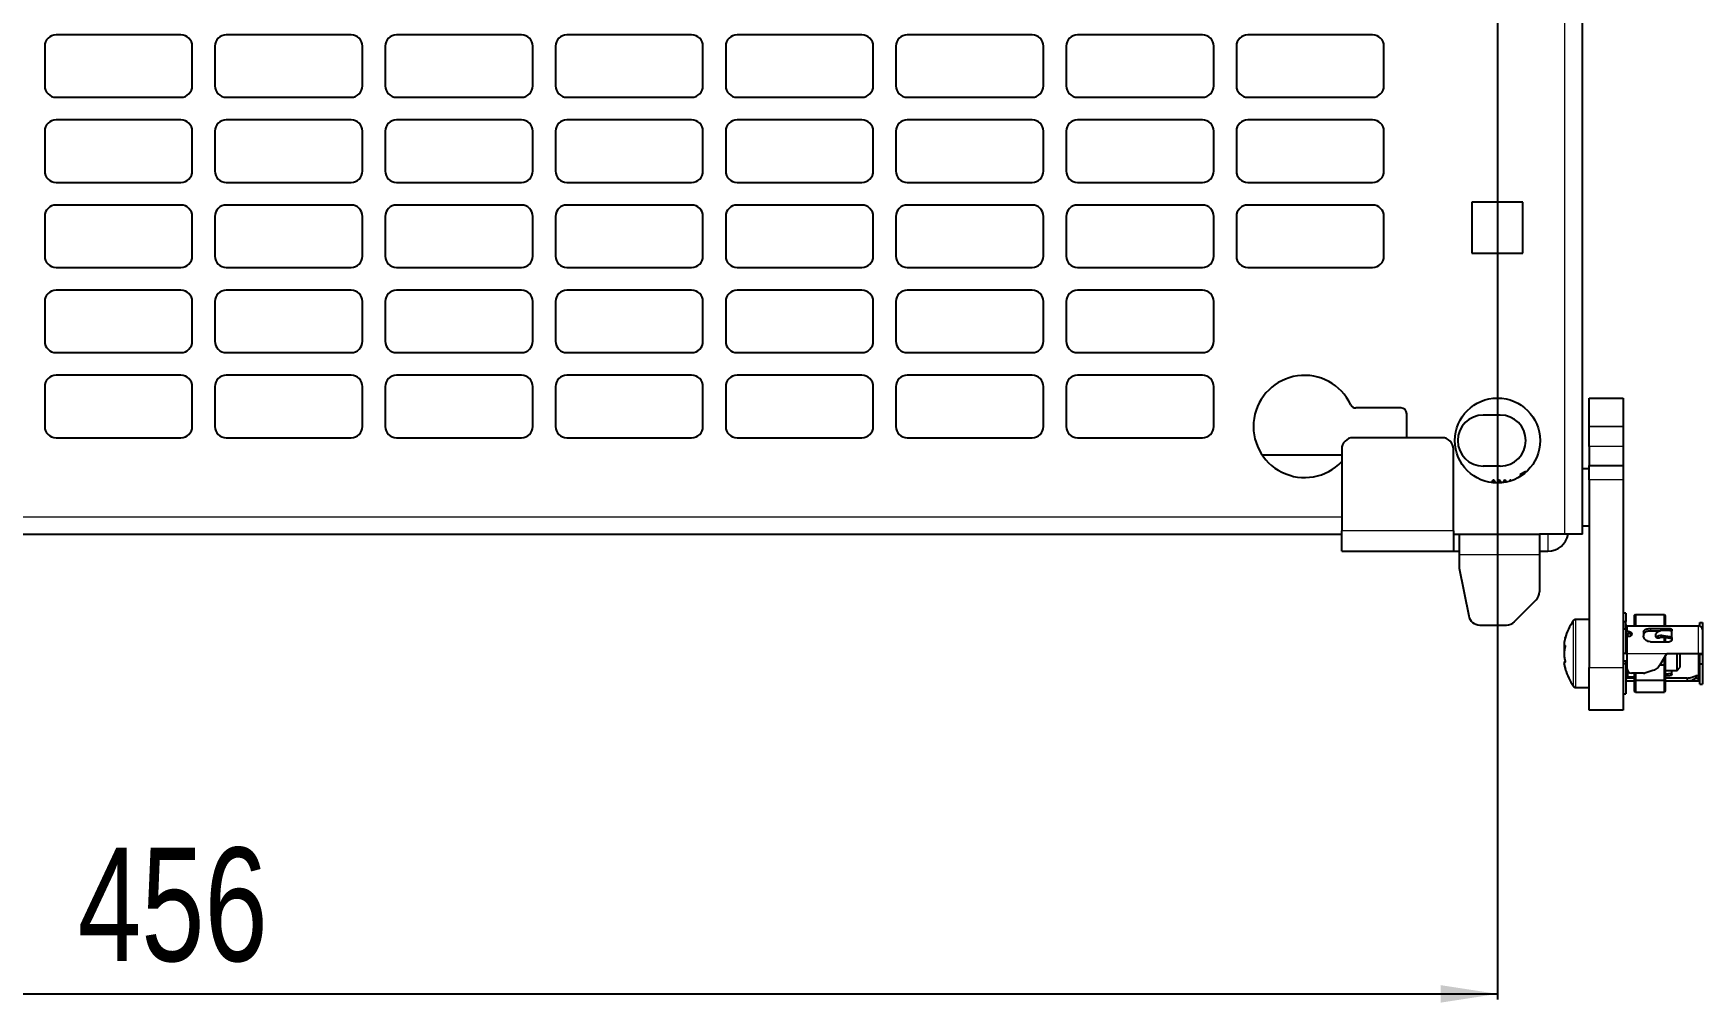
# Model space of a CAD drawing. Header units: millimetres. Extents: x -615 to 971, y 528 to 2003.
# Drawn here: x -297.1 to -2.9, y 675.9 to 846.7 of the extents above; entities that cross this region are included whole.
import ezdxf

# ---------------------------------------------------------------- set-up
doc = ezdxf.new("R2010")
doc.units = ezdxf.units.MM
doc.layers.add('FORMAT', color=7, linetype='Continuous')
doc.styles.add('SLDTEXTSTYLE0', font='TXT', dxfattribs={"width": 0.75})
doc.dimstyles.new('SLDDIMSTYLE0', dxfattribs={"dimtxt": 20, "dimasz": 10, "dimexe": 0, "dimexo": 0.0625, "dimgap": 5, "dimtad": 2, "dimdec": 1, "dimrnd": 1e-09, "dimzin": 12, "dimdsep": 46, "dimtxsty": 'SLDTEXTSTYLE0', "dimsah": 1, "dimcen": 0.09, "dimadec": 0, "dimazin": 3, "dimtfac": 1, "dimtofl": 0, "dimtmove": 0, "dimatfit": 3, "dimfxl": 0, "dimfrac": 2, "dimtolj": 1, "dimtzin": 12, "dimarcsym": 0})

# ---------------------------------------------------------------- blocks, each defined once
blk = doc.blocks.new('_D_4')
at = {"layer": 'FORMAT'}
for p, q in [((-495.06, 1299.89), (-495.06, 676.4)), ((-39.06, 1299.89), (-39.06, 676.4)), ((-495.06, 677.4), (-39.06, 677.4))]:
    blk.add_line(p, q, dxfattribs=at)
for points in [[(-495.06, 677.4), (-485.06, 675.86), (-485.06, 678.94)], [(-39.06, 677.4), (-49.06, 678.94), (-49.06, 675.86)]]:
    blk.add_solid(points, dxfattribs=at)
at = {"layer": 'FORMAT', "insert": (-289.22, 703.18), "char_height": 20, "attachment_point": 1, "style": 'SLDTEXTSTYLE0'}
blk.add_mtext('456', dxfattribs=at)

msp = doc.modelspace()

# ---------------------------------------------------------------- linework, layer by layer
at = {"color": 8, "linetype": 'Continuous', "lineweight": 18}
for p, q in [((-27.16, 758.4), (-27.16, 1841.4)), ((-22.91, 777.4), (-16.91, 777.4)), ((-16.91, 777.4), (-22.91, 777.4)), ((-16.91, 773.86), (-22.91, 773.86)), ((-16.91, 768.01), (-22.91, 768.01)), ((-467.11, 761.49), (-66.51, 761.49)), ((-46.81, 759), (-66.51, 759)), ((-30.16, 758.4), (-30.16, 755.4)), ((-45.81, 754.8), (-31.66, 754.8)), ((-25.67, 731.63), (-25.67, 743.17)), ((-25.23, 731.4), (-25.23, 743.4)), ((-16.21, 742.25), (-16.21, 741.25)), ((-12.11, 741.8), (-12.11, 741.34)), ((-8.81, 741.34), (-8.81, 741.8)), ((-3.61, 737.4), (-3.61, 742.25)), ((-16.21, 740.35), (-16.21, 737.4)), ((-15.96, 740.85), (-15.96, 741.25)), ((-16.21, 737.4), (-9.21, 737.4)), ((-3.61, 733.46), (-3.61, 737.4)), ((-22.91, 734.9), (-16.91, 734.9)), ((-16.21, 733.95), (-16.21, 733.05))]:
    msp.add_line(p, q, dxfattribs=at)
at = {"color": 7, "linetype": 'Continuous', "lineweight": 25}
for p, q in [((-24.06, 758.4), (-24.06, 1841.4)), ((-295.06, 844.4), (-295.06, 837.4)), ((-271.06, 846.4), (-293.06, 846.4)), ((-269.06, 837.4), (-269.06, 844.4)), ((-265.06, 844.4), (-265.06, 837.4)), ((-241.06, 846.4), (-263.06, 846.4)), ((-239.06, 837.4), (-239.06, 844.4)), ((-235.06, 844.4), (-235.06, 837.4)), ((-211.06, 846.4), (-233.06, 846.4)), ((-209.06, 837.4), (-209.06, 844.4)), ((-205.06, 844.4), (-205.06, 837.4)), ((-181.06, 846.4), (-203.06, 846.4)), ((-179.06, 837.4), (-179.06, 844.4)), ((-175.06, 844.4), (-175.06, 837.4)), ((-151.06, 846.4), (-173.06, 846.4)), ((-149.06, 837.4), (-149.06, 844.4)), ((-145.06, 844.4), (-145.06, 837.4)), ((-121.06, 846.4), (-143.06, 846.4)), ((-119.06, 837.4), (-119.06, 844.4)), ((-115.06, 844.4), (-115.06, 837.4)), ((-91.06, 846.4), (-113.06, 846.4)), ((-89.06, 837.4), (-89.06, 844.4)), ((-85.06, 844.4), (-85.06, 837.4)), ((-61.06, 846.4), (-83.06, 846.4)), ((-59.06, 837.4), (-59.06, 844.4)), ((-293.06, 835.4), (-271.06, 835.4)), ((-263.06, 835.4), (-241.06, 835.4)), ((-233.06, 835.4), (-211.06, 835.4)), ((-203.06, 835.4), (-181.06, 835.4)), ((-173.06, 835.4), (-151.06, 835.4)), ((-143.06, 835.4), (-121.06, 835.4)), ((-113.06, 835.4), (-91.06, 835.4)), ((-83.06, 835.4), (-61.06, 835.4)), ((-271.06, 831.4), (-293.06, 831.4)), ((-241.06, 831.4), (-263.06, 831.4)), ((-211.06, 831.4), (-233.06, 831.4)), ((-181.06, 831.4), (-203.06, 831.4)), ((-151.06, 831.4), (-173.06, 831.4)), ((-121.06, 831.4), (-143.06, 831.4)), ((-91.06, 831.4), (-113.06, 831.4)), ((-61.06, 831.4), (-83.06, 831.4)), ((-295.06, 829.4), (-295.06, 822.4)), ((-269.06, 822.4), (-269.06, 829.4)), ((-265.06, 829.4), (-265.06, 822.4)), ((-239.06, 822.4), (-239.06, 829.4)), ((-235.06, 829.4), (-235.06, 822.4)), ((-209.06, 822.4), (-209.06, 829.4)), ((-205.06, 829.4), (-205.06, 822.4)), ((-179.06, 822.4), (-179.06, 829.4)), ((-175.06, 829.4), (-175.06, 822.4)), ((-149.06, 822.4), (-149.06, 829.4)), ((-145.06, 829.4), (-145.06, 822.4)), ((-119.06, 822.4), (-119.06, 829.4)), ((-115.06, 829.4), (-115.06, 822.4)), ((-89.06, 822.4), (-89.06, 829.4)), ((-85.06, 829.4), (-85.06, 822.4)), ((-59.06, 822.4), (-59.06, 829.4)), ((-293.06, 820.4), (-271.06, 820.4)), ((-263.06, 820.4), (-241.06, 820.4)), ((-233.06, 820.4), (-211.06, 820.4)), ((-203.06, 820.4), (-181.06, 820.4)), ((-173.06, 820.4), (-151.06, 820.4)), ((-143.06, 820.4), (-121.06, 820.4)), ((-113.06, 820.4), (-91.06, 820.4)), ((-83.06, 820.4), (-61.06, 820.4)), ((-271.06, 816.4), (-293.06, 816.4)), ((-241.06, 816.4), (-263.06, 816.4)), ((-211.06, 816.4), (-233.06, 816.4)), ((-181.06, 816.4), (-203.06, 816.4)), ((-151.06, 816.4), (-173.06, 816.4)), ((-121.06, 816.4), (-143.06, 816.4)), ((-91.06, 816.4), (-113.06, 816.4)), ((-61.06, 816.4), (-83.06, 816.4)), ((-43.56, 816.9), (-43.56, 807.9)), ((-34.56, 816.9), (-43.56, 816.9)), ((-34.56, 807.9), (-34.56, 816.9)), ((-295.06, 814.4), (-295.06, 807.4)), ((-269.06, 807.4), (-269.06, 814.4)), ((-265.06, 814.4), (-265.06, 807.4)), ((-239.06, 807.4), (-239.06, 814.4)), ((-235.06, 814.4), (-235.06, 807.4)), ((-209.06, 807.4), (-209.06, 814.4)), ((-205.06, 814.4), (-205.06, 807.4)), ((-179.06, 807.4), (-179.06, 814.4)), ((-175.06, 814.4), (-175.06, 807.4)), ((-149.06, 807.4), (-149.06, 814.4)), ((-145.06, 814.4), (-145.06, 807.4)), ((-119.06, 807.4), (-119.06, 814.4)), ((-115.06, 814.4), (-115.06, 807.4)), ((-89.06, 807.4), (-89.06, 814.4)), ((-85.06, 814.4), (-85.06, 807.4)), ((-59.06, 807.4), (-59.06, 814.4)), ((-43.56, 807.9), (-34.56, 807.9)), ((-293.06, 805.4), (-271.06, 805.4)), ((-263.06, 805.4), (-241.06, 805.4)), ((-233.06, 805.4), (-211.06, 805.4)), ((-203.06, 805.4), (-181.06, 805.4)), ((-173.06, 805.4), (-151.06, 805.4)), ((-143.06, 805.4), (-121.06, 805.4)), ((-113.06, 805.4), (-91.06, 805.4)), ((-83.06, 805.4), (-61.06, 805.4)), ((-271.06, 801.4), (-293.06, 801.4)), ((-241.06, 801.4), (-263.06, 801.4)), ((-211.06, 801.4), (-233.06, 801.4)), ((-181.06, 801.4), (-203.06, 801.4)), ((-151.06, 801.4), (-173.06, 801.4)), ((-121.06, 801.4), (-143.06, 801.4)), ((-91.06, 801.4), (-113.06, 801.4)), ((-295.06, 799.4), (-295.06, 792.4)), ((-269.06, 792.4), (-269.06, 799.4)), ((-265.06, 799.4), (-265.06, 792.4)), ((-239.06, 792.4), (-239.06, 799.4)), ((-235.06, 799.4), (-235.06, 792.4)), ((-209.06, 792.4), (-209.06, 799.4)), ((-205.06, 799.4), (-205.06, 792.4)), ((-179.06, 792.4), (-179.06, 799.4)), ((-175.06, 799.4), (-175.06, 792.4)), ((-149.06, 792.4), (-149.06, 799.4)), ((-145.06, 799.4), (-145.06, 792.4)), ((-119.06, 792.4), (-119.06, 799.4)), ((-115.06, 799.4), (-115.06, 792.4)), ((-89.06, 792.4), (-89.06, 799.4)), ((-293.06, 790.4), (-271.06, 790.4)), ((-263.06, 790.4), (-241.06, 790.4)), ((-233.06, 790.4), (-211.06, 790.4)), ((-203.06, 790.4), (-181.06, 790.4)), ((-173.06, 790.4), (-151.06, 790.4)), ((-143.06, 790.4), (-121.06, 790.4)), ((-113.06, 790.4), (-91.06, 790.4)), ((-271.06, 786.4), (-293.06, 786.4)), ((-241.06, 786.4), (-263.06, 786.4)), ((-211.06, 786.4), (-233.06, 786.4)), ((-181.06, 786.4), (-203.06, 786.4)), ((-151.06, 786.4), (-173.06, 786.4)), ((-121.06, 786.4), (-143.06, 786.4)), ((-91.06, 786.4), (-113.06, 786.4)), ((-295.06, 784.4), (-295.06, 777.4)), ((-269.06, 777.4), (-269.06, 784.4)), ((-265.06, 784.4), (-265.06, 777.4)), ((-239.06, 777.4), (-239.06, 784.4)), ((-235.06, 784.4), (-235.06, 777.4)), ((-209.06, 777.4), (-209.06, 784.4)), ((-205.06, 784.4), (-205.06, 777.4)), ((-179.06, 777.4), (-179.06, 784.4)), ((-175.06, 784.4), (-175.06, 777.4)), ((-149.06, 777.4), (-149.06, 784.4)), ((-145.06, 784.4), (-145.06, 777.4)), ((-119.06, 777.4), (-119.06, 784.4)), ((-115.06, 784.4), (-115.06, 777.4)), ((-89.06, 777.4), (-89.06, 784.4)), ((-56.06, 780.64), (-64.01, 780.64)), ((-55.06, 775.4), (-55.06, 779.64)), ((-22.91, 782.4), (-16.91, 782.4)), ((-22.91, 777.4), (-22.91, 782.4)), ((-16.91, 782.4), (-16.91, 777.4)), ((-38.56, 779.4), (-41.56, 779.4)), ((-22.91, 773.86), (-22.91, 777.4)), ((-22.91, 777.4), (-22.91, 777.4)), ((-16.91, 777.4), (-16.91, 773.86)), ((-16.91, 777.4), (-16.91, 777.4)), ((-293.06, 775.4), (-271.06, 775.4)), ((-263.06, 775.4), (-241.06, 775.4)), ((-233.06, 775.4), (-211.06, 775.4)), ((-203.06, 775.4), (-181.06, 775.4)), ((-173.06, 775.4), (-151.06, 775.4)), ((-143.06, 775.4), (-121.06, 775.4)), ((-113.06, 775.4), (-91.06, 775.4)), ((-48.81, 775.4), (-64.51, 775.4)), ((-22.91, 773.86), (-22.91, 770.51)), ((-16.91, 773.86), (-16.91, 770.51)), ((-80.54, 772.39), (-66.51, 772.39)), ((-66.51, 773.4), (-66.51, 759)), ((-46.81, 759), (-46.81, 773.4)), ((-38.56, 770.4), (-41.56, 770.4)), ((-39.81, 767.9), (-40.06, 767.65)), ((-39.69, 767.9), (-39.81, 767.9)), ((-39.81, 767.9), (-39.81, 767.44)), ((-39.34, 767.41), (-39.69, 767.9)), ((-39.69, 767.9), (-39.69, 767.43)), ((-38.83, 767.9), (-39.18, 767.4)), ((-38.69, 767.9), (-38.83, 767.9)), ((-38.83, 767.9), (-38.83, 767.4)), ((-38.36, 767.43), (-38.69, 767.9)), ((-38.69, 767.9), (-38.69, 767.41)), ((-37.83, 767.9), (-38.14, 767.46)), ((-37.69, 767.9), (-37.83, 767.9)), ((-37.83, 767.9), (-37.83, 767.5)), ((-37.46, 767.57), (-37.69, 767.9)), ((-37.69, 767.9), (-37.69, 767.53)), ((-36.83, 767.9), (-36.97, 767.7)), ((-36.69, 767.9), (-36.83, 767.9)), ((-36.83, 767.9), (-36.83, 767.74)), ((-36.62, 767.81), (-36.69, 767.9)), ((-36.69, 767.9), (-36.69, 767.78)), ((-34.19, 769.4), (-35.06, 768.9)), ((-35.06, 768.9), (-35.06, 768.56)), ((-33.96, 769.4), (-34.19, 769.4)), ((-34.19, 769.4), (-34.19, 769.19)), ((-22.91, 769.9), (-24.06, 769.9)), ((-22.91, 770.51), (-16.91, 770.51)), ((-22.91, 768.01), (-22.91, 770.51)), ((-22.91, 768.01), (-22.91, 734.9)), ((-16.91, 770.51), (-16.91, 768.01)), ((-16.91, 768.01), (-16.91, 734.9)), ((-40.06, 767.65), (-40.06, 767.47)), ((-66.51, 755.4), (-66.51, 759)), ((-46.81, 759), (-46.81, 755.4)), ((-24.06, 759.9), (-22.91, 759.9)), ((-467.11, 758.39), (-66.51, 758.39)), ((-46.81, 758.4), (-45.81, 758.4)), ((-45.81, 758.4), (-45.81, 754.8)), ((-45.81, 758.4), (-31.66, 758.4)), ((-27.16, 758.4), (-31.66, 758.4)), ((-31.66, 758.4), (-31.66, 754.8)), ((-24.06, 758.4), (-27.16, 758.4)), ((-66.51, 755.4), (-46.81, 755.4)), ((-46.81, 755.4), (-45.81, 755.4)), ((-45.81, 754.8), (-45.81, 752.4)), ((-31.66, 755.4), (-30.16, 755.4)), ((-31.66, 754.8), (-31.66, 748.23)), ((-45.81, 752.4), (-44.13, 744.01)), ((-36.07, 742.99), (-32.24, 746.82)), ((-16.41, 744.5), (-16.91, 744.5)), ((-16.41, 744.5), (-16.41, 743.03)), ((-14.91, 744.11), (-14.71, 744.24)), ((-14.71, 744.24), (-14.71, 742.25)), ((-14.71, 744.24), (-9.62, 744.24)), ((-9.62, 742.25), (-9.62, 744.24)), ((-9.62, 744.24), (-9.51, 744.02)), ((-42.17, 742.4), (-37.49, 742.4)), ((-22.91, 743.4), (-25.23, 743.4)), ((-16.91, 743.03), (-16.41, 743.03)), ((-16.91, 741.72), (-16.41, 741.72)), ((-16.41, 741.72), (-16.41, 743.03)), ((-16.41, 741.72), (-16.41, 737.4)), ((-16.21, 742.25), (-5.61, 742.25)), ((-14.91, 742.25), (-14.91, 744.11)), ((-12.11, 741.8), (-8.81, 741.8)), ((-10.39, 741.34), (-12.11, 741.34)), ((-9.51, 744.02), (-9.51, 742.25)), ((-8.31, 741.56), (-8.31, 741.35)), ((-8.31, 740.22), (-8.31, 741.35)), ((-5.61, 742.25), (-3.61, 742.25)), ((-3.41, 742.83), (-2.91, 742.83)), ((-3.41, 742.22), (-3.41, 742.83)), ((-2.91, 742.83), (-2.91, 741.55)), ((-2.91, 741.55), (-2.91, 737.4)), ((-16.11, 740.4), (-16.37, 740.4)), ((-15.96, 741.25), (-16.21, 741.25)), ((-15.96, 740.85), (-16.21, 740.85)), ((-15.96, 740.35), (-16.21, 740.35)), ((-16.11, 740.35), (-16.11, 740.85)), ((-15.41, 740.89), (-15.41, 740.77)), ((-13.31, 741.15), (-13.31, 740.47)), ((-12.11, 739.45), (-8.81, 739.45)), ((-11.24, 740.59), (-11.24, 740.62)), ((-11.19, 740.46), (-10.96, 740.16)), ((-9.62, 739.45), (-9.62, 740.22)), ((-9.51, 740.17), (-9.51, 739.45)), ((-8.31, 740.22), (-8.31, 739.89)), ((-27.12, 735.87), (-27.27, 735.87)), ((-16.41, 737.4), (-16.91, 737.4)), ((-16.91, 736.09), (-16.41, 736.09)), ((-16.41, 735.56), (-16.91, 735.56)), ((-16.41, 737.4), (-16.21, 737.4)), ((-16.41, 736.09), (-16.41, 735.56)), ((-16.41, 735.96), (-16.21, 735.95)), ((-16.41, 735.56), (-16.41, 730.3)), ((-16.21, 734.65), (-16.21, 737.4)), ((-10.36, 735.4), (-9.21, 737.4)), ((-10.36, 735.4), (-9.62, 735.4)), ((-9.62, 735.4), (-9.62, 736.68)), ((-9.62, 732.71), (-9.62, 735.4)), ((-9.51, 735.4), (-9.62, 735.4)), ((-9.51, 736.88), (-9.51, 735.4)), ((-9.51, 735.4), (-9.51, 732.73)), ((-9.21, 737.4), (-3.61, 737.4)), ((-7.41, 737.27), (-7.41, 737.4)), ((-7.41, 734.4), (-7.41, 737.27)), ((-6.91, 737.4), (-6.91, 734.9)), ((-3.61, 737.4), (-2.91, 737.4)), ((-3.41, 737.27), (-3.41, 737.4)), ((-3.41, 737.27), (-2.91, 737.27)), ((-3.41, 735.58), (-3.41, 737.27)), ((-3.41, 735.58), (-2.91, 735.58)), ((-3.41, 731.97), (-3.41, 735.58)), ((-2.91, 737.4), (-2.91, 737.27)), ((-2.91, 737.27), (-2.91, 735.58)), ((-2.91, 735.58), (-2.91, 731.97)), ((-22.91, 727.4), (-22.91, 734.9)), ((-16.91, 734.9), (-16.91, 727.4)), ((-16.41, 734.4), (-16.17, 734.4)), ((-16.11, 733.95), (-16.21, 733.95)), ((-14.91, 733.05), (-16.21, 733.05)), ((-16.21, 732.55), (-14.91, 732.55)), ((-16.11, 733.25), (-16.11, 734.28)), ((-16.11, 733.25), (-14.91, 733.25)), ((-13.31, 733.9), (-15.46, 733.9)), ((-14.91, 732.72), (-14.91, 733.9)), ((-14.91, 730.69), (-14.91, 732.72)), ((-14.71, 732.71), (-14.91, 732.72)), ((-14.71, 733.9), (-14.71, 732.71)), ((-14.71, 732.71), (-14.71, 730.56)), ((-14.71, 732.71), (-9.62, 732.71)), ((-9.51, 732.73), (-9.62, 732.71)), ((-9.62, 730.56), (-9.62, 732.71)), ((-9.51, 734.4), (-7.41, 734.4)), ((-8.31, 733.86), (-9.51, 733.74)), ((-8.81, 733.46), (-9.51, 733.46)), ((-5.61, 733.05), (-9.51, 733.05)), ((-9.51, 732.73), (-9.51, 730.78)), ((-9.51, 732.55), (-5.61, 732.55)), ((-8.31, 733.86), (-8.31, 734.4)), ((-8.31, 733.7), (-8.31, 733.86)), ((-7.41, 734.4), (-6.91, 734.9)), ((-5.61, 733.05), (-5.61, 732.55)), ((-5.61, 732.55), (-3.61, 732.55)), ((-4.11, 733.46), (-4.11, 733.01)), ((-3.61, 733.46), (-4.11, 733.46)), ((-4.11, 733.01), (-3.61, 733.01)), ((-3.61, 733.01), (-3.61, 733.46)), ((-25.23, 731.4), (-22.91, 731.4)), ((-16.91, 730.3), (-16.41, 730.3)), ((-14.71, 730.56), (-14.91, 730.69)), ((-14.71, 730.56), (-9.62, 730.56)), ((-9.51, 730.78), (-9.62, 730.56)), ((-3.41, 731.97), (-2.91, 731.97)), ((-16.91, 727.4), (-22.91, 727.4))]:
    msp.add_line(p, q, dxfattribs=at)
at = {"color": 7, "linetype": 'Continuous', "lineweight": 25, "flags": 128}
for points in [[(-27.14, 740.09), (-27.21, 739.83), (-27.32, 739.32)], [(-16.41, 740.88), (-16.34, 740.86), (-16.21, 740.85)], [(-16.41, 740.48), (-16.4, 740.45), (-16.39, 740.43), (-16.37, 740.41), (-16.35, 740.39), (-16.32, 740.37), (-16.28, 740.36), (-16.25, 740.36), (-16.21, 740.35)], [(-16.11, 740.53), (-16.15, 740.44), (-16.17, 740.4)], [(-27.32, 735.49), (-27.21, 734.97), (-27.1, 734.58)], [(-16.41, 733.93), (-16.34, 733.94), (-16.21, 733.95)], [(-16.41, 733.02), (-16.34, 733.04), (-16.21, 733.05)], [(-3.61, 732.55), (-3.47, 732.56), (-3.41, 732.58)]]:
    msp.add_lwpolyline(points, dxfattribs=at)
at = {"color": 7, "linetype": 'Continuous', "lineweight": 25}
msp.add_circle((-39.06, 774.9), 7.5, dxfattribs=at)
for centre, radius, start, end in [((-293.06, 844.4), 2, 90, 180), ((-271.06, 844.4), 2, 0, 90), ((-263.06, 844.4), 2, 90, 180), ((-241.06, 844.4), 2, 0, 90), ((-233.06, 844.4), 2, 90, 180), ((-211.06, 844.4), 2, 0, 90), ((-203.06, 844.4), 2, 90, 180), ((-181.06, 844.4), 2, 0, 90), ((-173.06, 844.4), 2, 90, 180), ((-151.06, 844.4), 2, 0, 90), ((-143.06, 844.4), 2, 90, 180), ((-121.06, 844.4), 2, 0, 90), ((-113.06, 844.4), 2, 90, 180), ((-91.06, 844.4), 2, 0, 90), ((-83.06, 844.4), 2, 90, 180), ((-61.06, 844.4), 2, 0, 90), ((-293.06, 837.4), 2, 180, 270), ((-271.06, 837.4), 2, 270, 0), ((-263.06, 837.4), 2, 180, 270), ((-241.06, 837.4), 2, 270, 0), ((-233.06, 837.4), 2, 180, 270), ((-211.06, 837.4), 2, 270, 0), ((-203.06, 837.4), 2, 180, 270), ((-181.06, 837.4), 2, 270, 0), ((-173.06, 837.4), 2, 180, 270), ((-151.06, 837.4), 2, 270, 0), ((-143.06, 837.4), 2, 180, 270), ((-121.06, 837.4), 2, 270, 0), ((-113.06, 837.4), 2, 180, 270), ((-91.06, 837.4), 2, 270, 0), ((-83.06, 837.4), 2, 180, 270), ((-61.06, 837.4), 2, 270, 0), ((-293.06, 829.4), 2, 90, 180), ((-271.06, 829.4), 2, 0, 90), ((-263.06, 829.4), 2, 90, 180), ((-241.06, 829.4), 2, 0, 90), ((-233.06, 829.4), 2, 90, 180), ((-211.06, 829.4), 2, 0, 90), ((-203.06, 829.4), 2, 90, 180), ((-181.06, 829.4), 2, 0, 90), ((-173.06, 829.4), 2, 90, 180), ((-151.06, 829.4), 2, 0, 90), ((-143.06, 829.4), 2, 90, 180), ((-121.06, 829.4), 2, 0, 90), ((-113.06, 829.4), 2, 90, 180), ((-91.06, 829.4), 2, 0, 90), ((-83.06, 829.4), 2, 90, 180), ((-61.06, 829.4), 2, 0, 90), ((-293.06, 822.4), 2, 180, 270), ((-271.06, 822.4), 2, 270, 0), ((-263.06, 822.4), 2, 180, 270), ((-241.06, 822.4), 2, 270, 0), ((-233.06, 822.4), 2, 180, 270), ((-211.06, 822.4), 2, 270, 0), ((-203.06, 822.4), 2, 180, 270), ((-181.06, 822.4), 2, 270, 0), ((-173.06, 822.4), 2, 180, 270), ((-151.06, 822.4), 2, 270, 0), ((-143.06, 822.4), 2, 180, 270), ((-121.06, 822.4), 2, 270, 0), ((-113.06, 822.4), 2, 180, 270), ((-91.06, 822.4), 2, 270, 0), ((-83.06, 822.4), 2, 180, 270), ((-61.06, 822.4), 2, 270, 0), ((-293.06, 814.4), 2, 90, 180), ((-271.06, 814.4), 2, 0, 90), ((-263.06, 814.4), 2, 90, 180), ((-241.06, 814.4), 2, 0, 90), ((-233.06, 814.4), 2, 90, 180), ((-211.06, 814.4), 2, 0, 90), ((-203.06, 814.4), 2, 90, 180), ((-181.06, 814.4), 2, 0, 90), ((-173.06, 814.4), 2, 90, 180), ((-151.06, 814.4), 2, 0, 90), ((-143.06, 814.4), 2, 90, 180), ((-121.06, 814.4), 2, 0, 90), ((-113.06, 814.4), 2, 90, 180), ((-91.06, 814.4), 2, 0, 90), ((-83.06, 814.4), 2, 90, 180), ((-61.06, 814.4), 2, 0, 90), ((-293.06, 807.4), 2, 180, 270), ((-271.06, 807.4), 2, 270, 0), ((-263.06, 807.4), 2, 180, 270), ((-241.06, 807.4), 2, 270, 0), ((-233.06, 807.4), 2, 180, 270), ((-211.06, 807.4), 2, 270, 0), ((-203.06, 807.4), 2, 180, 270), ((-181.06, 807.4), 2, 270, 0), ((-173.06, 807.4), 2, 180, 270), ((-151.06, 807.4), 2, 270, 0), ((-143.06, 807.4), 2, 180, 270), ((-121.06, 807.4), 2, 270, 0), ((-113.06, 807.4), 2, 180, 270), ((-91.06, 807.4), 2, 270, 0), ((-83.06, 807.4), 2, 180, 270), ((-61.06, 807.4), 2, 270, 0), ((-293.06, 799.4), 2, 90, 180), ((-271.06, 799.4), 2, 0, 90), ((-263.06, 799.4), 2, 90, 180), ((-241.06, 799.4), 2, 0, 90), ((-233.06, 799.4), 2, 90, 180), ((-211.06, 799.4), 2, 0, 90), ((-203.06, 799.4), 2, 90, 180), ((-181.06, 799.4), 2, 0, 90), ((-173.06, 799.4), 2, 90, 180), ((-151.06, 799.4), 2, 0, 90), ((-143.06, 799.4), 2, 90, 180), ((-121.06, 799.4), 2, 0, 90), ((-113.06, 799.4), 2, 90, 180), ((-91.06, 799.4), 2, 0, 90), ((-293.06, 792.4), 2, 180, 270), ((-271.06, 792.4), 2, 270, 0), ((-263.06, 792.4), 2, 180, 270), ((-241.06, 792.4), 2, 270, 0), ((-233.06, 792.4), 2, 180, 270), ((-211.06, 792.4), 2, 270, 0), ((-203.06, 792.4), 2, 180, 270), ((-181.06, 792.4), 2, 270, 0), ((-173.06, 792.4), 2, 180, 270), ((-151.06, 792.4), 2, 270, 0), ((-143.06, 792.4), 2, 180, 270), ((-121.06, 792.4), 2, 270, 0), ((-113.06, 792.4), 2, 180, 270), ((-91.06, 792.4), 2, 270, 0), ((-293.06, 784.4), 2, 90, 180), ((-271.06, 784.4), 2, 0, 90), ((-263.06, 784.4), 2, 90, 180), ((-241.06, 784.4), 2, 0, 90), ((-233.06, 784.4), 2, 90, 180), ((-211.06, 784.4), 2, 0, 90), ((-203.06, 784.4), 2, 90, 180), ((-181.06, 784.4), 2, 0, 90), ((-173.06, 784.4), 2, 90, 180), ((-151.06, 784.4), 2, 0, 90), ((-143.06, 784.4), 2, 90, 180), ((-121.06, 784.4), 2, 0, 90), ((-113.06, 784.4), 2, 90, 180), ((-91.06, 784.4), 2, 0, 90), ((-73.06, 777.39), 9, 25.1507, 316.7004), ((-64.01, 781.64), 1, 205.1507, 270), ((-56.06, 779.64), 1, 0, 90), ((-293.06, 777.4), 2, 180, 270), ((-271.06, 777.4), 2, 270, 0), ((-263.06, 777.4), 2, 180, 270), ((-241.06, 777.4), 2, 270, 0), ((-233.06, 777.4), 2, 180, 270), ((-211.06, 777.4), 2, 270, 0), ((-203.06, 777.4), 2, 180, 270), ((-181.06, 777.4), 2, 270, 0), ((-173.06, 777.4), 2, 180, 270), ((-151.06, 777.4), 2, 270, 0), ((-143.06, 777.4), 2, 180, 270), ((-121.06, 777.4), 2, 270, 0), ((-113.06, 777.4), 2, 180, 270), ((-91.06, 777.4), 2, 270, 0), ((-41.56, 774.9), 4.5, 90, 270), ((-38.56, 774.9), 4.5, 270, 90), ((-64.51, 773.4), 2, 90, 180), ((-48.81, 773.4), 2, 0, 90), ((-30.16, 759), 3.6, 270, 350.4059), ((-33.66, 748.23), 2, 315, 0), ((-42.17, 744.4), 2, 191.3099, 270), ((-37.49, 744.4), 2, 270, 315), ((-17.51, 737.4), 10, 144.7485, 164.4243), ((-25.23, 742.86), 0.54, 90, 144.7485), ((-16.21, 742.45), 0.2, 180, 270), ((-16.23, 741.43), 0.183, 187.3339, 275.8124), ((-3.61, 741.55), 0.7, 360, 90), ((-17.51, 737.4), 10, 196.3891, 215.2515), ((-16.31, 734.32), 0.0996, 125.5332, 176.0721), ((-16.21, 732.35), 0.2, 90, 180), ((-15.46, 734.65), 0.75, 180, 270), ((-13.31, 734.65), 0.75, 270, 285.0484), ((-3.61, 733.25), 0.2, 270, 0), ((-25.23, 731.94), 0.54, 215.2515, 270)]:
    msp.add_arc(centre, radius, start, end, dxfattribs=at)
for points, knots in [([(-13.31, 741.15), (-13.3, 741.24), (-13.27, 741.4), (-13.07, 741.59), (-12.77, 741.72), (-12.43, 741.79), (-12.21, 741.79), (-12.11, 741.8)], [0, 0, 0, 0, 0.212833, 0.42585, 0.635542, 0.846587, 1, 1, 1, 1]), ([(-12.11, 741.34), (-12.24, 741.34), (-12.51, 741.33), (-12.87, 741.24), (-13.14, 741.08), (-13.29, 740.89), (-13.3, 740.74), (-13.31, 740.68)], [0, 0, 0, 0, 0.212875, 0.425767, 0.637937, 0.847353, 1, 1, 1, 1]), ([(-8.31, 741.35), (-8.81, 741.41), (-9.48, 741.5), (-10.37, 741.39), (-10.68, 741.22), (-10.83, 741.13)], [0, 0, 0, 0, 0.587693, 0.790818, 1, 1, 1, 1]), ([(-8.81, 741.8), (-8.75, 741.79), (-8.64, 741.79), (-8.49, 741.75), (-8.38, 741.7), (-8.32, 741.63), (-8.31, 741.58), (-8.31, 741.56)], [0, 0, 0, 0, 0.214445, 0.428893, 0.643239, 0.857188, 1, 1, 1, 1]), ([(-27.14, 740.09), (-27.13, 740.12), (-27.12, 740.15), (-27.11, 740.19), (-27.11, 740.2), (-27.11, 740.2), (-27.11, 740.19), (-27.12, 740.15), (-27.18, 739.94), (-27.27, 739.54), (-27.34, 739.1), (-27.33, 738.84), (-27.27, 738.77), (-27.2, 738.78), (-27.14, 738.76), (-27.12, 738.74), (-27.11, 738.71), (-27.11, 738.69), (-27.11, 738.66), (-27.12, 738.61), (-27.16, 738.43), (-27.24, 738.14), (-27.31, 737.76), (-27.34, 737.34), (-27.31, 736.84), (-27.23, 736.45), (-27.15, 736.12), (-27.12, 736), (-27.11, 735.94), (-27.11, 735.9), (-27.11, 735.88), (-27.11, 735.86), (-27.13, 735.83), (-27.21, 735.85), (-27.3, 735.9), (-27.34, 735.8), (-27.32, 735.51), (-27.25, 735.13), (-27.17, 734.84), (-27.15, 734.74), (-27.13, 734.67), (-27.12, 734.63), (-27.11, 734.61), (-27.11, 734.6), (-27.11, 734.6)], [0, 0, 0, 0, 0.0107284, 0.0152243, 0.0181121, 0.020571, 0.0230239, 0.0273767, 0.0408188, 0.1034976, 0.1666951, 0.2040105, 0.2563349, 0.3144941, 0.327735, 0.341099, 0.3441051, 0.3466212, 0.34914, 0.3529776, 0.3635525, 0.4107015, 0.4709719, 0.5072368, 0.543762, 0.6270257, 0.6518164, 0.6642558, 0.6692697, 0.671997, 0.6747471, 0.6778518, 0.6834239, 0.7046894, 0.7886523, 0.8283211, 0.868497, 0.9464663, 0.9657143, 0.9779535, 0.986009, 0.9941107, 0.9973449, 1, 1, 1, 1]), ([(-27.32, 739.32), (-27.33, 739.29), (-27.34, 739.25), (-27.33, 739.26), (-27.33, 739.26)], [0, 0, 0, 0, 0.65651, 1, 1, 1, 1]), ([(-27.25, 738.93), (-27.26, 738.92), (-27.3, 738.71), (-27.33, 738.37), (-27.34, 737.98), (-27.31, 737.84), (-27.3, 737.78)], [0, 0, 0, 0, 0.0337319, 0.5045436, 0.7825379, 1, 1, 1, 1]), ([(-15.96, 741.25), (-15.9, 741.24), (-15.77, 741.24), (-15.61, 741.18), (-15.48, 741.09), (-15.42, 740.99), (-15.41, 740.92), (-15.41, 740.89)], [0, 0, 0, 0, 0.214393, 0.428789, 0.643061, 0.856854, 1, 1, 1, 1]), ([(-15.45, 740.63), (-15.47, 740.66), (-15.52, 740.73), (-15.66, 740.8), (-15.81, 740.85), (-15.92, 740.85), (-15.96, 740.85)], [0, 0, 0, 0, 0.252501, 0.531568, 0.811143, 1, 1, 1, 1]), ([(-15.41, 740.77), (-15.41, 740.73), (-15.43, 740.64), (-15.52, 740.51), (-15.66, 740.41), (-15.81, 740.36), (-15.92, 740.36), (-15.96, 740.35)], [0, 0, 0, 0, 0.214305, 0.42865, 0.642279, 0.856223, 1, 1, 1, 1]), ([(-12.11, 739.45), (-12.24, 739.46), (-12.51, 739.49), (-12.87, 739.67), (-13.14, 739.94), (-13.29, 740.22), (-13.3, 740.4), (-13.31, 740.47)], [0, 0, 0, 0, 0.213238, 0.42649, 0.63916, 0.849598, 1, 1, 1, 1]), ([(-10.83, 741.13), (-10.88, 741.11), (-10.98, 741.05), (-11.1, 740.94), (-11.19, 740.81), (-11.23, 740.7), (-11.23, 740.64), (-11.24, 740.62)], [0, 0, 0, 0, 0.225867, 0.451734, 0.677598, 0.903479, 1, 1, 1, 1]), ([(-11.24, 740.59), (-11.23, 740.56), (-11.22, 740.48), (-11.15, 740.4), (-11.03, 740.37), (-10.92, 740.37), (-10.85, 740.39), (-10.83, 740.4)], [0, 0, 0, 0, 0.225883, 0.451767, 0.67765, 0.903524, 1, 1, 1, 1]), ([(-10.96, 740.16), (-10.95, 740.15), (-10.94, 740.13), (-10.92, 740.12), (-10.92, 740.12)], [0, 0, 0, 0, 0.872289, 1, 1, 1, 1]), ([(-10.58, 740.09), (-10.63, 740.08), (-10.73, 740.06), (-10.84, 740.07), (-10.9, 740.1), (-10.92, 740.12)], [0, 0, 0, 0, 0.369126, 0.738256, 1, 1, 1, 1]), ([(-8.31, 740.22), (-8.81, 740.33), (-9.48, 740.47), (-10.37, 740.58), (-10.68, 740.46), (-10.83, 740.4)], [0, 0, 0, 0, 0.587693, 0.790818, 1, 1, 1, 1]), ([(-8.31, 739.93), (-8.74, 740.02), (-9.33, 740.16), (-10.14, 740.27), (-10.43, 740.15), (-10.58, 740.09)], [0, 0, 0, 0, 0.56666, 0.780905, 1, 1, 1, 1]), ([(-8.31, 739.89), (-8.31, 739.84), (-8.32, 739.75), (-8.41, 739.61), (-8.54, 739.51), (-8.68, 739.46), (-8.77, 739.45), (-8.81, 739.45)], [0, 0, 0, 0, 0.214373, 0.428779, 0.642592, 0.856666, 1, 1, 1, 1]), ([(-27.32, 735.48), (-27.33, 735.5), (-27.34, 735.55), (-27.33, 735.54), (-27.33, 735.53)], [0, 0, 0, 0, 0.429774, 1, 1, 1, 1]), ([(-16.41, 735.69), (-16.41, 735.7), (-16.41, 735.72), (-16.39, 735.74), (-16.35, 735.76), (-16.28, 735.76), (-16.23, 735.75), (-16.21, 735.75)], [0, 0, 0, 0, 0.195302, 0.377541, 0.538909, 0.761383, 1, 1, 1, 1]), ([(-10.36, 735.4), (-10.53, 735.19), (-10.88, 734.74), (-11.87, 734.27), (-12.63, 734.06), (-13.11, 733.93)], [0, 0, 0, 0, 0.254027, 0.526591, 1, 1, 1, 1]), ([(-16.41, 734.63), (-16.41, 734.64), (-16.41, 734.66), (-16.39, 734.68), (-16.35, 734.71), (-16.27, 734.72), (-16.22, 734.73), (-16.19, 734.74)], [0, 0, 0, 0, 0.187462, 0.362386, 0.517277, 0.750642, 1, 1, 1, 1]), ([(-8.31, 733.7), (-8.31, 733.67), (-8.32, 733.61), (-8.41, 733.54), (-8.54, 733.49), (-8.68, 733.46), (-8.77, 733.46), (-8.81, 733.46)], [0, 0, 0, 0, 0.2142948, 0.4286301, 0.6422302, 0.856153, 1, 1, 1, 1]), ([(-5.61, 733.05), (-5.33, 733.08), (-4.83, 733.12), (-4.33, 733.35), (-4.11, 733.46)], [0, 0, 0, 0, 0.559868, 1, 1, 1, 1]), ([(-5.61, 732.55), (-5.33, 732.58), (-4.83, 732.64), (-4.33, 732.89), (-4.11, 733.01)], [0, 0, 0, 0, 0.559911, 1, 1, 1, 1]), ([(-3.61, 732.55), (-3.61, 732.58), (-3.61, 732.64), (-3.61, 732.89), (-3.61, 733.01)], [0, 0, 0, 0, 0.559866, 1, 1, 1, 1])]:
    msp.add_open_spline(points, degree=3, knots=knots, dxfattribs=at)
at = {"color": 8, "linetype": 'Continuous', "lineweight": 18}
msp.add_open_spline([(-10.83, 740.4), (-10.79, 740.35), (-10.72, 740.26), (-10.64, 740.16), (-10.6, 740.11), (-10.58, 740.09)], degree=3, knots=[0, 0, 0, 0, 0.5023617, 0.8154185, 1, 1, 1, 1], dxfattribs=at)

# ---------------------------------------------------------------- dimensions: what is measured, and where the dimension line sits
at = {"layer": 'FORMAT'}
dim = msp.add_linear_dim(base=(-39.06, 677.4), p1=(-495.06, 1299.9), p2=(-39.06, 1299.9), angle=0, dimstyle='SLDDIMSTYLE0', dxfattribs=at)
dim.commit()
dim.dimension.update_dxf_attribs({"geometry": '_D_4', "text_midpoint": (-267.06, 677.4), "dimtype": 160})

doc.saveas('drawing.dxf')
